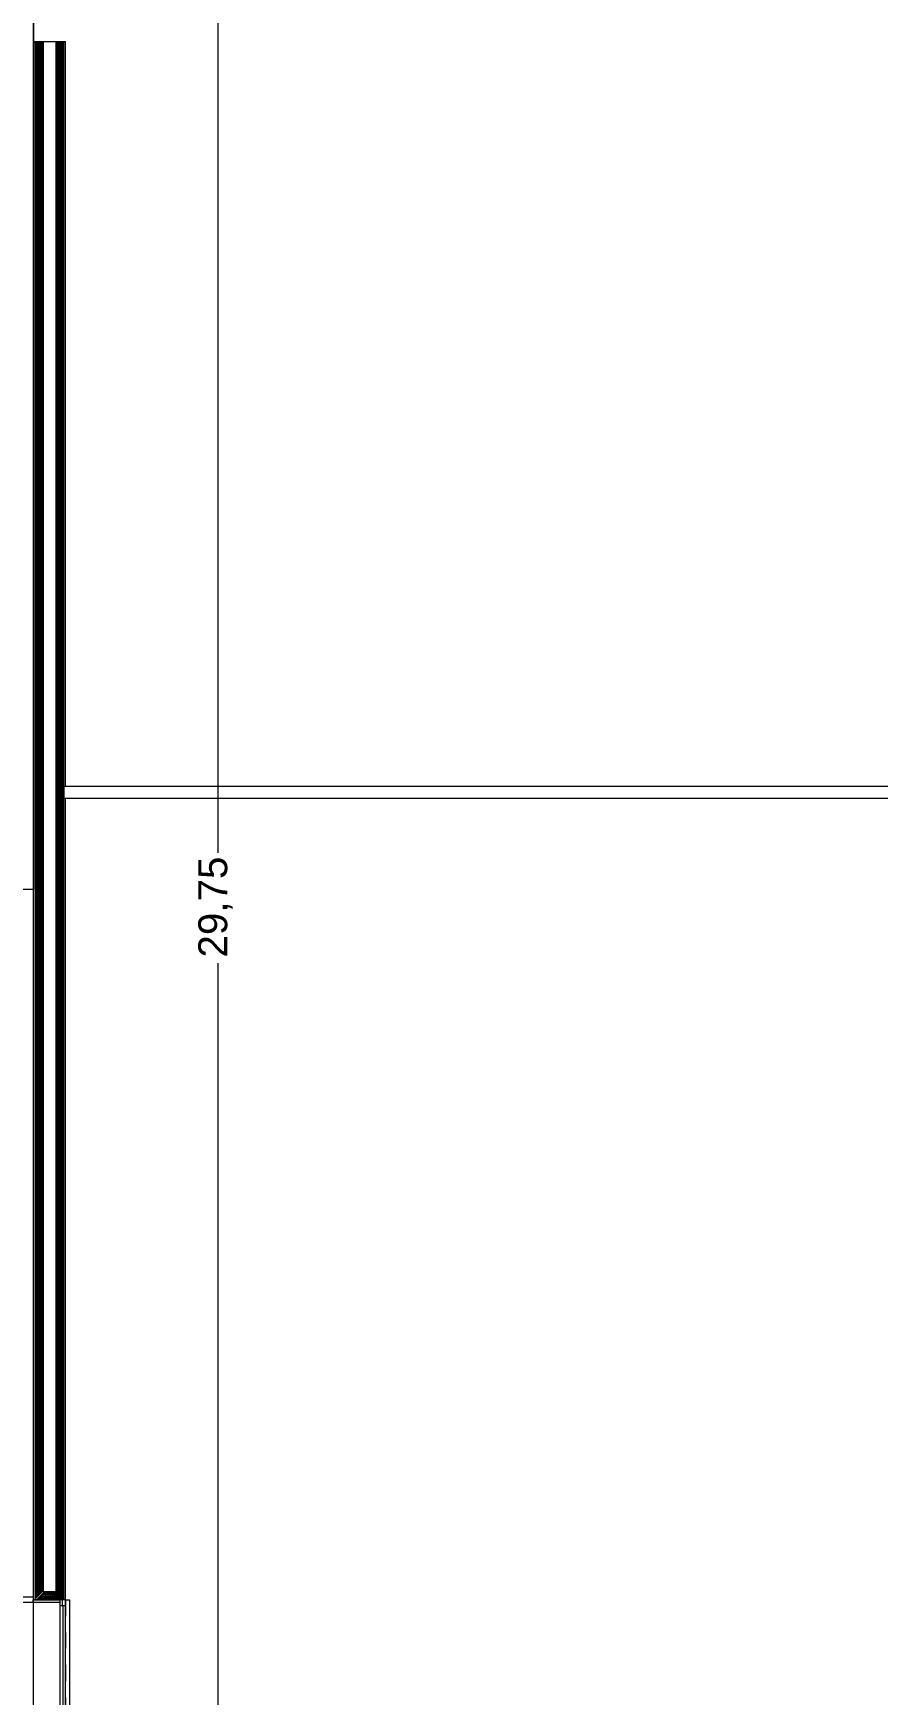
# Model space of a CAD drawing. Header units: millimetres. Extents: x 141848 to 1648660, y -821378 to -151356.
# Drawn here: x 219225 to 226536, y -195367 to -180983 of the extents above; entities that cross this region are included whole.
import ezdxf

# ---------------------------------------------------------------- set-up
doc = ezdxf.new("R2010")
doc.units = ezdxf.units.MM
doc.header["$MEASUREMENT"] = 0
doc.linetypes.add('Traits', pattern=[282.222223, 141.111112, -141.111112])
doc.linetypes.add('Wipeout_Contour', pattern=[1000, 0, -1000])
for name, color, linetype in [('Cotations - 1_100', 7, 'Continuous'), ('Fenêtres ARCHICAD', 7, 'Continuous'), ('Nouveau_0', 7, 'Continuous'), ('Portes ARCHICAD', 7, 'Continuous'), ('Structure - Murs extérieurs', 7, 'Continuous')]:
    doc.layers.add(name, color=color, linetype=linetype)
doc.styles.add('STYLE_GENERE_2', font='')
doc.styles.get('STYLE_GENERE_2').set_extended_font_data('Arial')
doc.dimstyles.new('STYLE_GENERE__1', dxfattribs={"dimtxt": 250, "dimasz": 190, "dimexe": 0.18, "dimexo": 0.0625, "dimgap": 0, "dimtad": 1, "dimtih": 1, "dimtoh": 1, "dimlfac": 0.001, "dimzin": 0, "dimdsep": 46, "dimtxsty": 'STYLE_GENERE_2', "dimblk": 'ARROWHEAD_6', "dimblk1": 'ARROWHEAD_6', "dimblk2": 'ARROWHEAD_6', "dimcen": 0.09, "dimse1": 1, "dimse2": 1, "dimclrd": 7, "dimclre": 7, "dimclrt": 7, "dimazin": 0, "dimtfac": 1, "dimtdec": 4, "dimtmove": 0, "dimatfit": 3, "dimfxl": 0, "dimtolj": 1, "dimtzin": 0, "dimarcsym": 0})
doc.dimstyles.new('STYLE_GENERE__4', dxfattribs={"dimtxt": 250, "dimasz": 190, "dimexe": 0.18, "dimexo": 0.0625, "dimgap": 0, "dimtad": 0, "dimlfac": 0.001, "dimzin": 0, "dimdsep": 46, "dimtxsty": 'STYLE_GENERE_2', "dimblk": 'ARROWHEAD_6', "dimblk1": 'ARROWHEAD_6', "dimblk2": 'ARROWHEAD_6', "dimcen": 0.09, "dimse1": 1, "dimse2": 1, "dimclrd": 7, "dimclre": 7, "dimclrt": 7, "dimazin": 0, "dimtfac": 1, "dimtdec": 4, "dimtmove": 0, "dimatfit": 3, "dimfxl": 0, "dimtolj": 1, "dimtzin": 0, "dimarcsym": 0})
pattern_1 = [(45, (0, 175), (-55.68466, 55.68466), [0, -52.5, 0, -78.75]), (110, (175, 175), (74.000794, 26.934086), [0, -38.5, 0, -66.5])]
pattern_2 = [(45, (0, 0), (-7.0710678, 7.0710678), [])]

# ---------------------------------------------------------------- blocks, each defined once
blk = doc.blocks.new('Fenêtre 25_2')
at = {"layer": 'Fenêtres ARCHICAD', "color": 7, "linetype": 'Continuous', "lineweight": 5}
for p, q in [((-775, 480), (-825, 480)), ((-825, 480), (-825, 230)), ((-775, 480), (775, 480)), ((-775, 230), (-775, 480)), ((825, 480), (775, 480)), ((775, 480), (775, 230)), ((825, 230), (825, 480)), ((-825, 230), (-775, 230)), ((-825, 230), (-800, 230)), ((-825, 230), (-800, 230)), ((-775, 230), (-800, 230)), ((-800, 230), (-800, 0)), ((-800, 215), (-800, 230)), ((-800, 215), (-800, 230)), ((-800, 145), (-800, 215)), ((-800, 145), (-800, 215)), ((-800, 145), (-800, 215)), ((-800, 145), (-800, 215)), ((-775, 0), (-775, 230)), ((800, 230), (775, 230)), ((775, 230), (775, 0)), ((775, 230), (825, 230)), ((800, 0), (800, 230)), ((800, 215), (800, 230)), ((800, 215), (800, 230)), ((800, 230), (825, 230)), ((800, 230), (825, 230)), ((800, 145), (800, 215)), ((800, 145), (800, 215)), ((800, 145), (800, 215)), ((800, 145), (800, 215)), ((-800, 0), (-775, 0)), ((775, 0), (800, 0)), ((-800, -20), (800, -20)), ((-800, -50), (-800, -83)), ((-800, -83), (800, -83)), ((800, -83), (800, -50))]:
    blk.add_line(p, q, dxfattribs=at)
at = {"layer": 'Fenêtres ARCHICAD', "color": 7, "linetype": 'Traits', "lineweight": 5}
blk.add_line((-800, -50), (800, -50), dxfattribs=at)
at = {"color": 254, "linetype": 'Wipeout_Contour', "lineweight": 0, "ltscale": 3003.33026}
blk.add_wipeout([(-750, 0), (-750, -50), (750, -50), (750, 0)], dxfattribs=at).dxf.layer = 'Fenêtres ARCHICAD'
at = {"layer": 'Fenêtres ARCHICAD', "color": 7, "linetype": 'Continuous', "lineweight": 5}
for p, q in [((-800, 35), (-800, 145)), ((-800, 35), (-800, 145)), ((-800, 35), (-800, 145)), ((-800, 35), (-800, 145)), ((800, 35), (800, 145)), ((800, 35), (800, 145)), ((800, 35), (800, 145)), ((800, 35), (800, 145)), ((-800, 0), (-800, 35)), ((-800, 0), (-800, 35)), ((-800, 0), (-750, 0)), ((-800, -35), (-800, 0)), ((-800, -35), (-800, 0)), ((-750, 0), (-750, -50)), ((-750, 0), (750, 0)), ((750, -50), (750, 0)), ((750, 0), (800, 0)), ((800, 0), (800, 35)), ((800, 0), (800, 35)), ((800, -35), (800, 0)), ((800, -35), (800, 0)), ((-800, -50), (-800, -35)), ((-800, -50), (-800, -35)), ((-750, -50), (-800, -50)), ((-750, -25), (750, -25)), ((750, -50), (-750, -50)), ((800, -50), (750, -50)), ((800, -50), (800, -35)), ((800, -50), (800, -35))]:
    blk.add_line(p, q, dxfattribs=at)
blk = doc.blocks.new('Ouverture porte simple')
at = {"layer": 'Portes ARCHICAD', "color": 7, "linetype": 'Continuous', "lineweight": 5}
for p, q in [((-750, -15), (-750, 0)), ((750, -15), (750, 0)), ((-750, -85), (-750, -15)), ((-750, -195), (-750, -85)), ((750, -85), (750, -15)), ((750, -195), (750, -85)), ((-750, -265), (-750, -195)), ((-750, -280), (-750, -265)), ((750, -265), (750, -195)), ((750, -280), (750, -265))]:
    blk.add_line(p, q, dxfattribs=at)
blk = doc.blocks.new('Mur_4_1', base_point=(219226, -253396))
at = {"color": 254, "linetype": 'Wipeout_Contour', "lineweight": 0, "ltscale": 1154874.630949079}
blk.add_wipeout([(219226, -194545), (219241, -194545), (219241, -181056), (219226, -181056)], dxfattribs=at)
at = {"linetype": 'Continuous', "lineweight": 5, "true_color": 0x5f5f5f}
h = blk.add_hatch(dxfattribs=at)
h.set_pattern_fill('Enduit_0001', color=251, style=0, pattern_type=2)
h.set_pattern_definition(pattern_1)
h.paths.add_polyline_path([(219226, -194545), (219241, -194545), (219241, -181056), (219226, -181056)])
at = {"color": 254, "linetype": 'Wipeout_Contour', "lineweight": 0, "ltscale": 1154957.303988681}
blk.add_wipeout([(219241, -181056), (219241, -194545), (219311, -194475), (219311, -181056)], dxfattribs=at)
at = {"linetype": 'Continuous', "lineweight": 5, "true_color": 0x5f5f5f}
h = blk.add_hatch(dxfattribs=at)
h.set_pattern_fill('Briques_terre_cuite__int_97', color=251, style=0, pattern_type=2)
h.set_pattern_definition(pattern_2)
h.paths.add_polyline_path([(219241, -181056), (219241, -194545), (219311, -194475), (219311, -181056)])
at = {"color": 254, "linetype": 'Wipeout_Contour', "lineweight": 0, "ltscale": 1155184.34661907}
blk.add_wipeout([(219311, -181056), (219311, -194475), (219421, -194475), (219421, -181056)], dxfattribs=at)
at = {"color": 7, "linetype": 'Continuous', "lineweight": 5}
for p, q in [((219226, -181056), (219241, -181056)), ((219241, -181056), (219311, -181056))]:
    blk.add_line(p, q, dxfattribs=at)
at = {"color": 254, "linetype": 'Wipeout_Contour', "lineweight": 0, "ltscale": 1146437.391871328}
blk.add_wipeout([(219491, -181056), (219491, -187506), (219506, -187506), (219506, -181056)], dxfattribs=at)
at = {"color": 254, "linetype": 'Wipeout_Contour', "lineweight": 0, "ltscale": 1164103.442332719}
blk.add_wipeout([(219491, -187606), (219491, -194545), (219506, -194545), (219506, -187606)], dxfattribs=at)
at = {"linetype": 'Continuous', "lineweight": 5, "true_color": 0x5f5f5f}
h = blk.add_hatch(dxfattribs=at)
h.set_pattern_fill('Enduit_0001', color=251, style=0, pattern_type=2)
h.set_pattern_definition(pattern_1)
h.paths.add_polyline_path([(219491, -181056), (219491, -187506), (219506, -187506), (219506, -181056)])
h = blk.add_hatch(dxfattribs=at)
h.set_pattern_fill('Enduit_0001', color=251, style=0, pattern_type=2)
h.set_pattern_definition(pattern_1)
h.paths.add_polyline_path([(219491, -187606), (219491, -194545), (219506, -194545), (219506, -187606)])
at = {"color": 254, "linetype": 'Wipeout_Contour', "lineweight": 0, "ltscale": 1155550.739607945}
blk.add_wipeout([(219421, -181056), (219421, -194545), (219491, -194545), (219491, -181056)], dxfattribs=at)
at = {"linetype": 'Continuous', "lineweight": 5, "true_color": 0x5f5f5f}
h = blk.add_hatch(dxfattribs=at)
h.set_pattern_fill('Briques_terre_cuite__int_97', color=251, style=0, pattern_type=2)
h.set_pattern_definition(pattern_2)
h.paths.add_polyline_path([(219421, -181056), (219421, -194545), (219491, -194545), (219491, -181056)])
at = {"color": 7, "linetype": 'Continuous', "lineweight": 5}
for p, q in [((219311, -181056), (219421, -181056)), ((219421, -181056), (219491, -181056)), ((219491, -187506), (219491, -181056)), ((219491, -181056), (219506, -181056)), ((219506, -187506), (219491, -187506)), ((219491, -187506), (219491, -187606)), ((219491, -187606), (219506, -187606))]:
    blk.add_line(p, q, dxfattribs=at)
at = {"color": 7, "linetype": 'Continuous', "lineweight": 5, "flags": 128}
for points in [[(219506, -187506), (219506, -181056)], [(219506, -194545), (219506, -187606)]]:
    blk.add_lwpolyline(points, dxfattribs=at)
at = {"layer": 'Portes ARCHICAD', "color": 7, "linetype": 'Continuous', "lineweight": 5, "zscale": 1000, "rotation": 270}
blk.add_blockref('Ouverture porte simple', (219506, -180306), dxfattribs=at)
at = {"color": 254, "linetype": 'Wipeout_Contour', "lineweight": 0, "ltscale": 1172673.909177535}
blk.add_wipeout([(219311, -194475), (219241, -194545), (219421, -194545), (219421, -194475)], dxfattribs=at)
at = {"linetype": 'Continuous', "lineweight": 5, "true_color": 0x5f5f5f}
h = blk.add_hatch(dxfattribs=at)
h.set_pattern_fill('Briques_terre_cuite__int_97', color=251, style=0, pattern_type=2)
h.set_pattern_definition(pattern_2)
h.paths.add_polyline_path([(219311, -194475), (219241, -194545), (219421, -194545), (219421, -194475)])
at = {"color": 7, "linetype": 'Continuous', "lineweight": 5}
for p, q in [((219241, -181056), (219241, -194545)), ((219311, -181056), (219311, -194475)), ((219421, -181056), (219421, -194475)), ((219491, -194545), (219491, -187606)), ((219226, -194520), (219226, -194545)), ((219241, -194545), (219226, -194545)), ((219311, -194545), (219241, -194545)), ((219311, -194545), (219241, -194545)), ((219311, -194475), (219421, -194475)), ((219421, -194545), (219311, -194545)), ((219421, -194545), (219311, -194545)), ((219456, -194545), (219421, -194545)), ((219491, -194545), (219456, -194545)), ((219506, -194545), (219491, -194545))]:
    blk.add_line(p, q, dxfattribs=at)
at = {"color": 7, "linetype": 'Continuous', "lineweight": 5, "flags": 128}
blk.add_lwpolyline([(219226, -181056), (219226, -194545)], dxfattribs=at)
at = {"layer": 'Fenêtres ARCHICAD', "color": 7, "linetype": 'Continuous', "lineweight": 5, "xscale": -1, "zscale": 1000, "rotation": 90}
blk.add_blockref('Fenêtre 25_2', (219456, -195345), dxfattribs=at)
blk = doc.blocks.new('Mur_144_1', base_point=(219226, -187606))
at = {"layer": 'Structure - Murs extérieurs', "color": 7, "linetype": 'Continuous', "lineweight": 5}
for p, q in [((219506, -187506), (219491, -187506)), ((219491, -187506), (219491, -187606)), ((219491, -187606), (219506, -187606))]:
    blk.add_line(p, q, dxfattribs=at)
at = {"layer": 'Structure - Murs extérieurs', "color": 7, "linetype": 'Continuous', "lineweight": 5, "flags": 128}
for points in [[(241896, -187506), (219506, -187506)], [(219506, -187606), (226766, -187606)]]:
    blk.add_lwpolyline(points, dxfattribs=at)
blk = doc.blocks.new('*D555')
at = {"layer": 'Cotations - 1_100', "color": 7, "linetype": 'Continuous', "lineweight": 5}
for p, q in [((218926, -177833), (218926, -177458)), ((219506, -177833), (219506, -177458)), ((219026, -177546), (218826, -177746)), ((219606, -177546), (219406, -177746)), ((218926, -177646), (219506, -177646))]:
    blk.add_line(p, q, dxfattribs=at)
blk = doc.blocks.new('ARROWHEAD_6')
at = {"color": 0, "linetype": 'Continuous', "lineweight": 0}
for p, q in [((0, 0), (-1, 0)), ((-0.5, -0.5), (0.5, 0.5))]:
    blk.add_line(p, q, dxfattribs=at)
blk = doc.blocks.new('*D556')
at = {"layer": 'Cotations - 1_100', "color": 7, "linetype": 'Continuous', "lineweight": 5}
for p, q in [((219506, -177833), (219506, -177458)), ((243946, -177833), (243946, -177458)), ((219606, -177546), (219406, -177746)), ((244046, -177546), (243846, -177746)), ((219506, -177646), (243946, -177646))]:
    blk.add_line(p, q, dxfattribs=at)
at = {"layer": 'Cotations - 1_100', "color": 7, "lineweight": 5, "char_height": 250, "attachment_point": 7, "style": 'STYLE_GENERE_2'}
for s, insert in [('\\A1;{\\pql;\\fArial|b0|i0|c0|p38;24,44}', (230966, -177596)), ('\\A1;{\\pql;\\fArial|b0|i0|c0|p38;0,28}', (243181, -177596))]:
    blk.add_mtext(s, dxfattribs=dict(at, insert=insert))
blk = doc.blocks.new('*D669')
at = {"layer": 'Cotations - 1_100', "color": 7, "linetype": 'Continuous', "lineweight": 5}
for p, q in [((220926, -173780), (220726, -173580)), ((220826, -173680), (220826, -173530)), ((221014, -173680), (220639, -173680)), ((220826, -188080), (220826, -173680)), ((220826, -203434), (220826, -189034)), ((220726, -203334), (220926, -203534)), ((221014, -203434), (220639, -203434))]:
    blk.add_line(p, q, dxfattribs=at)
at = {"layer": 'Cotations - 1_100', "color": 7, "lineweight": 5, "insert": (220951, -188985), "char_height": 250, "attachment_point": 7, "rotation": 90, "style": 'STYLE_GENERE_2'}
blk.add_mtext('\\A1;{\\pql;\\fArial|b0|i0|c0|p38;29,75}', dxfattribs=at)

msp = doc.modelspace()

# ---------------------------------------------------------------- block references
at = {"color": 7, "lineweight": 5}
msp.add_blockref('Mur_4_1', (219225.542, -253395.571), dxfattribs=at)

# ---------------------------------------------------------------- next in the draw order: linework, layer by layer
at = {"layer": 'Nouveau_0', "color": 7, "linetype": 'Continuous', "lineweight": 5}
for points in [[(219226.034, -173395.57), (219226.034, -188395.57), (162876.034, -188395.57), (162876.034, -173395.57)], [(244226.034, -173395.57), (244226.034, -253395.57), (219226.034, -253395.57), (219226.034, -173395.57)]]:
    msp.add_lwpolyline(points, close=True, dxfattribs=at)

# ---------------------------------------------------------------- next in the draw order: block references
at = {"layer": 'Structure - Murs extérieurs', "color": 7, "lineweight": 5}
msp.add_blockref('Mur_144_1', (219225.542, -187605.571), dxfattribs=at)

# ---------------------------------------------------------------- next in the draw order: dimensions: what is measured, and where the dimension line sits
at = {"layer": 'Cotations - 1_100', "color": 7, "linetype": 'Continuous', "lineweight": 5}
dim = msp.add_linear_dim(base=(220826.354, -173680.129), p1=(220803.174, -203434.13), p2=(219505.542, -173680.129), angle=90, dimstyle='STYLE_GENERE__4', dxfattribs=at)
dim.commit()
dim.dimension.update_dxf_attribs({"geometry": '*D669', "text_midpoint": (220826.354, -188564.557), "dimtype": 160, "text_rotation": 90})
for base, p1, p2, picture, middle in [((243946.034, -177645.562), (219505.542, -213397.85), (243946.034, -213395.597), '*D556', (231385.788, -177470.562)), ((219505.542, -177645.562), (218925.542, -180905.403), (219505.542, -213397.85), '*D555', (218485.103, -177470.562))]:
    dim = msp.add_linear_dim(base=base, p1=p1, p2=p2, dimstyle='STYLE_GENERE__1', dxfattribs=at)
    dim.commit()
    dim.dimension.update_dxf_attribs({"geometry": picture, "text_midpoint": middle, "dimtype": 160})

doc.saveas('drawing.dxf')
